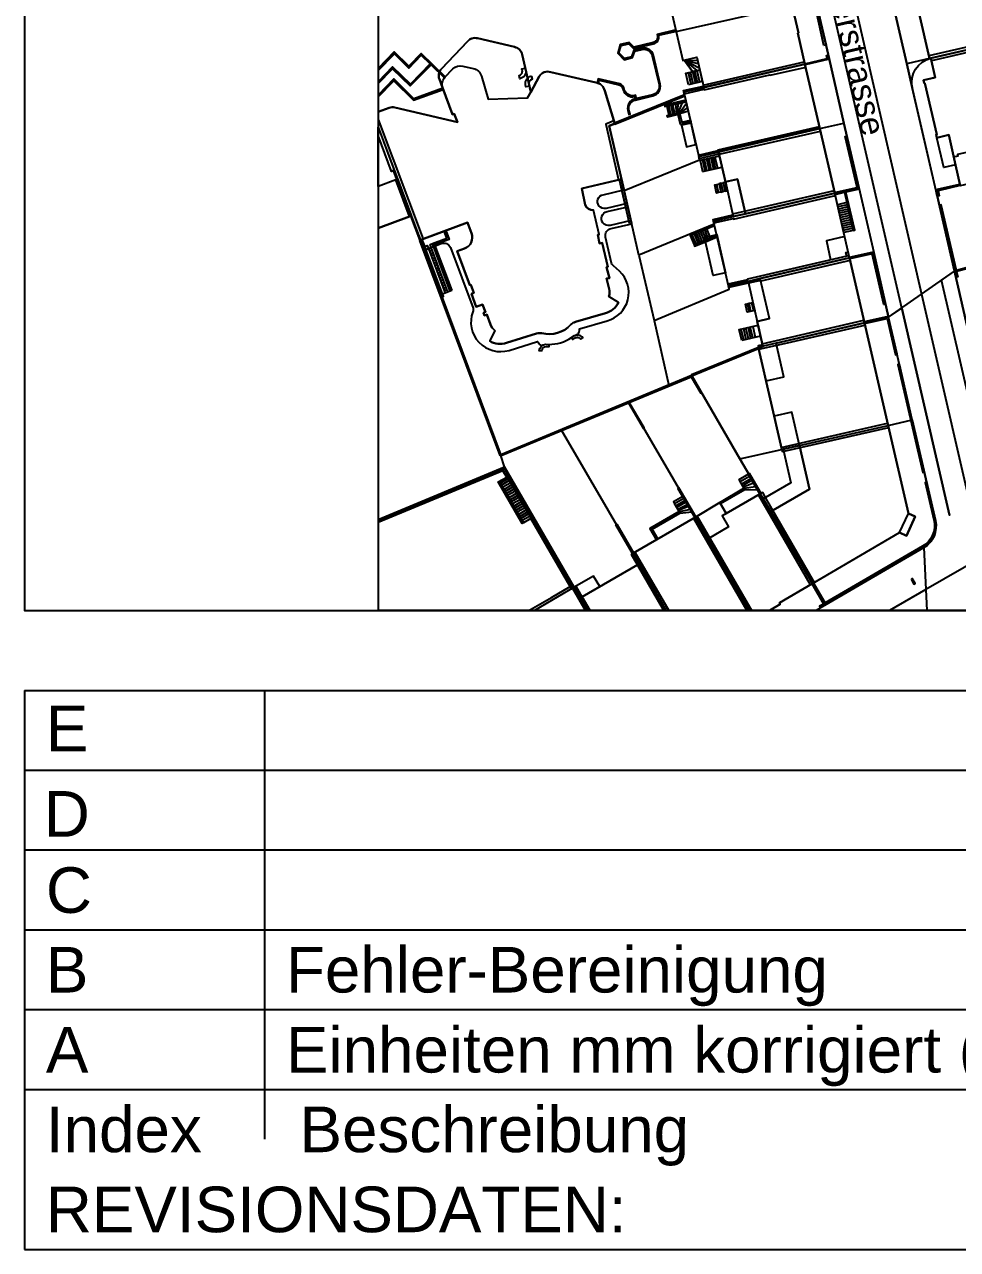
# Model space of a CAD drawing. Header units: millimetres. Extents: x -15114 to 47886, y -45189 to 14211.
# Drawn here: x 28186 to 34016, y -31141 to -23487 of the extents above; entities that cross this region are included whole.
import ezdxf
from ezdxf.enums import TextEntityAlignment as Align

# ---------------------------------------------------------------- set-up
doc = ezdxf.new("R2010")
doc.units = ezdxf.units.MM
doc.header["$LTSCALE"] = 1000
doc.layers.add('V_PLANLAYOUT', color=252, linetype='Continuous')
doc.styles.add('ARIAL', font='arial.ttf')

msp = doc.modelspace()

# ---------------------------------------------------------------- linework, layer by layer
at = {"layer": 'V_PLANLAYOUT'}
for p, q in [((28186.028, -27648.237), (28186.028, -31140.737)), ((28186.028, -27648.237), (46586.028, -27648.237)), ((29686.028, -27648.237), (29686.028, -30450.737)), ((28186.028, -28145.737), (46586.028, -28145.737)), ((28186.028, -28643.237), (46586.028, -28643.237)), ((28186.028, -29143.237), (46586.028, -29143.237)), ((28186.028, -29640.737), (46586.028, -29640.737)), ((28186.028, -30140.737), (46586.028, -30140.737))]:
    msp.add_line(p, q, dxfattribs=at)
for points in [[(46586.028, -27148.237), (46586.028, -19148.237), (28186.028, -19148.237), (28186.028, -27148.237)], [(33181.317, -23618.955), (33127.772, -23380.147), (32986.484, -23383.717), (32983.949, -23372.697), (33137.187, -23367.679), (33194.354, -23616.057)], [(33062.948, -23738.772), (33061.292, -23732.098), (33201.338, -23699.506), (33196.527, -23680.571), (33208.529, -23677.777), (33214.479, -23703.696)], [(32335.299, -23862.987), (32318.796, -23790.403), (32404.934, -23771.21), (32421.283, -23842.966)], [(33811.394, -23852.744), (33807.565, -23853.623), (33803.116, -23834.481), (33876.735, -23817.409), (33803.116, -23834.481), (33807.565, -23853.623), (33811.394, -23852.744), (33885.892, -24174.223)], [(32185.683, -23990.203), (32187.959, -24000.136), (32320.141, -23969.457), (32198.668, -23997.756), (32211.291, -24053.836), (32279.271, -24037.799), (32292.774, -24097.604), (32346.785, -24085.395), (32320.141, -23969.457), (32317.865, -23959.679)], [(32349.164, -24095.742), (32284.703, -24110.848), (32270.993, -24050.008), (32203.376, -24065.942), (32201.462, -24056.165), (32279.271, -24037.799), (32292.774, -24097.604), (32346.785, -24085.395)], [(32350.975, -24103.605), (32290.652, -24116.798), (32321.435, -24251.411), (32381.705, -24237.132)], [(34003.174, -24363.106), (33930.539, -24379.972), (33887.444, -24193.986), (33962.356, -24176.655)], [(32423.042, -24405.167), (32544.463, -24378.523), (32528.684, -24308.526), (32408.401, -24336.049)], [(32511.767, -24485.511), (32526.459, -24482.045), (32537.582, -24534.038), (32523.252, -24537.297), (32510.421, -24540.194), (32498.471, -24488.667)], [(32491.693, -24715.006), (32496.246, -24734.872)], [(30855.635, -25149.577), (30846.271, -25153.095), (30734.731, -24855.414), (30846.271, -25153.095), (30797.589, -25171.513), (30686.049, -24873.055), (30702.035, -24867.365), (30709.537, -24887.282), (30727.385, -24880.246), (30720.194, -24861.001), (30734.731, -24855.414), (30825.785, -24821.89), (30808.505, -24778.433), (30817.921, -24774.915), (30838.822, -24829.495), (30747.872, -24863.226)], [(32345.646, -24805.386), (32498.315, -24743.046)], [(31767.408, -24801.817), (31776.254, -24799.747)], [(32369.548, -24863.95), (32372.704, -24871.659), (32440.838, -24843.877), (32514.457, -24813.871), (32512.543, -24805.645), (32438.924, -24835.651)], [(32565.933, -25037.934), (32490.038, -25055.42), (32434.63, -24817.234), (32511.042, -24799.126)], [(33482.982, -24920.341), (33342.884, -24951.02), (33340.556, -24940.931), (33491.673, -24907.821), (33566.637, -25233.646), (33556.342, -25236.233)], [(33432.903, -25345.445), (33435.334, -25355.844), (33576.518, -25323.768), (33628.874, -25549.745), (33638.91, -25547.469), (33585.572, -25315.853), (33584.485, -25311.093), (33573.88, -25313.525)], [(32667.281, -25461.02), (32650.985, -25392.679), (32769.509, -25365.621), (32785.133, -25433.549)], [(32739.71, -26343.097), (32783.477, -26418.836)], [(33725.152, -26951.755), (33743.725, -26983.158), (33750.399, -26979.227), (33731.826, -26947.772)], [(32908.158, -27108.925), (32840.869, -27148.237)]]:
    msp.add_lwpolyline(points, close=True, dxfattribs=at)
for points in [[(30395.921, -19148.237), (30395.921, -27148.237)], [(33319.123, -19148.237), (33157.829, -19418.77), (32863.925, -19911.543), (32590.817, -19956.19), (32932.37, -21440.148), (33791.372, -25172.289), (34169.346, -26813.986), (33818.223, -27016.631), (33591.696, -27148.237)], [(33061.81, -23734.478), (33017.266, -23540.111), (33022.129, -23539.18), (32981.259, -23360.85), (32976.448, -23362.04), (32932.111, -23168.604), (32819.484, -22679.763), (32970.757, -22644.946), (32874.013, -22224.549)], [(30395.921, -22509.452), (30395.921, -24127.662), (30517.342, -24453.021), (30602.549, -24681.43), (30591.323, -24685.621), (30505.754, -24457.419), (30517.342, -24453.021), (30505.754, -24457.419), (30395.921, -24499.117), (30395.921, -27148.237)], [(33431.247, -22570.189), (33698.612, -23731.84)], [(32981.259, -23360.85), (33022.129, -23539.18), (33017.266, -23540.111), (33061.81, -23734.478), (33155.605, -24137.44), (33306.36, -24102.726), (33399.172, -24506.101), (33492.398, -24910.977), (33585.572, -25315.853), (33667.83, -25258.479), (33965.201, -26552.26), (33667.83, -25258.479), (33068.742, -22657.155)], [(32211.498, -23334.517), (32299.292, -23711.353), (32386.672, -23691.176), (32429.767, -23880.008), (33061.81, -23734.478), (33213.548, -23699.557), (33076.347, -23103.574)], [(32819.381, -25712.709), (32929.99, -25687.722), (32882.963, -25477.627), (33434.093, -25350.722), (33341.643, -24945.691), (33248.934, -24540.66), (33399.172, -24506.101), (33306.36, -24102.726), (33213.548, -23699.557), (33076.347, -23103.574)], [(32211.498, -23334.517), (32299.292, -23711.353), (32386.672, -23691.176), (32404.934, -23771.21), (32360.391, -23781.143), (32377.929, -23853.106)], [(32257.335, -23531.264), (32983.121, -23369.024)], [(34609.971, -23505.19), (33836.382, -23683.571)], [(34384.356, -23589.931), (33852.73, -23713.112)], [(30395.921, -23855.227), (30484.698, -23762.829), (30596.341, -23870.696), (30726.144, -23738.048), (30810.057, -23819.53), (30815.438, -23813.684), (30664.372, -23667.43), (30587.184, -23747.774), (30496.648, -23656.773), (30395.921, -23762.053)], [(30395.921, -23773.9), (30497.011, -23669.396), (30587.339, -23758.742), (30664.631, -23678.036), (30720.453, -23732.564), (30597.117, -23859.935), (30484.646, -23751.551), (30395.921, -23844.104)], [(32306.949, -23709.594), (32386.672, -23691.176), (32429.767, -23880.008)], [(32360.391, -23781.143), (32306.949, -23709.594), (32308.915, -23712.181), (32387.81, -23775.038)], [(32396.191, -23732.926), (32308.915, -23712.181), (32390.811, -23709.335)], [(32402.451, -23760.346), (32308.915, -23712.181), (32360.339, -23781.091)], [(32426.559, -23866.091), (33058.447, -23719.837)], [(33306.36, -24102.726), (33213.548, -23699.557)], [(32308.604, -23919.637), (32433.026, -23891.286), (32433.595, -23895.063), (32844.11, -23800.854), (32844.576, -23804.424), (33059.999, -23754.758), (33060.154, -23756.414), (33066.725, -23754.965)], [(32331.988, -23787.506), (32349.682, -23859.624)], [(32364.892, -23856.106), (32347.405, -23784.04)], [(32390.293, -23850.209), (32373.687, -23778.194)], [(32387.862, -23774.986), (32404.365, -23846.949)], [(34033.336, -24493.219), (34003.174, -24363.106), (33962.356, -24176.655), (33886.409, -24194.244), (33882.063, -24175.103), (33885.892, -24174.223), (33882.063, -24175.103), (33886.409, -24194.244), (33962.356, -24176.655), (34003.174, -24363.106), (34033.336, -24493.219), (34033.853, -24493.116), (34731.857, -24332.428), (34837.241, -24287.212), (34716.854, -23767.951), (34514.261, -23814.926), (34716.854, -23767.951), (34837.241, -24287.212)], [(30395.921, -23938.261), (30493.027, -23837.948), (30615.69, -23959.524), (30802.866, -23891.959), (30800.228, -23884.819), (30617.811, -23950.471), (30493.027, -23826.669), (30395.921, -23927.5)], [(32306.069, -23908.462), (32310.674, -23928.432), (32398.881, -24311.63)], [(32224.691, -24050.681), (32212.119, -23994.6)], [(32224.07, -23991.858), (32236.383, -24047.939)], [(32249.73, -24044.835), (32237.159, -23988.806)], [(32253.766, -23984.926), (32259.146, -24042.61)], [(32263.647, -24041.524), (32272.08, -23980.684)], [(32295.722, -23975.148), (32269.131, -24040.23)], [(32279.271, -24037.799), (32322.159, -23978.304)], [(32328.574, -24006.292), (32279.943, -24040.748)], [(32333.903, -24029.366), (32280.771, -24044.317)], [(30395.921, -24081.101), (30676.478, -24827.788)], [(31868.549, -24089.43), (31818.677, -24109.658), (31897.003, -24458.247)], [(30395.921, -24127.61), (31161.336, -26179.046), (31541.379, -26020.945), (31960.533, -25846.651), (32212.688, -25741.733), (32355.631, -25682.289), (32656.572, -26200.309), (32739.71, -26343.097), (32656.572, -26200.309), (32783.477, -26418.836), (32570.123, -26543), (32544.773, -26556.864), (32584.764, -26626.448), (32456.773, -26700.842)], [(30505.754, -24457.419), (30395.921, -24499.117), (30395.921, -24127.662), (30517.342, -24453.021)], [(30512.893, -24454.729), (30492.354, -24399.735), (30478.179, -24404.856), (30395.921, -24180.069)], [(32396.76, -24302.525), (32521.234, -24273.916), (32520.096, -24268.898), (33152.449, -24123.834)], [(33341.643, -24945.691), (33248.934, -24540.66), (33155.605, -24137.44), (32522.941, -24283.073)], [(32526.252, -24297.507), (33159.433, -24154.15)], [(33155.605, -24137.44), (33248.934, -24540.66)], [(33310.395, -24535.331), (33364.82, -24773.311), (33305.325, -24786.917), (33250.693, -24548.42), (33310.395, -24535.331), (33364.82, -24773.311), (33373.408, -24771.345), (33318.931, -24533.417), (33310.395, -24535.331), (33250.693, -24548.42), (33247.848, -24536.056), (33387.945, -24505.998), (33313.551, -24185.863), (33324.881, -24183.691), (33401.293, -24515.362), (33318.931, -24533.417)], [(32690.51, -24669.221), (32613.891, -24686.862), (32491.693, -24715.006), (32613.891, -24686.862), (32690.51, -24669.221), (32641.776, -24453.59), (32565.157, -24470.663), (32641.776, -24453.59), (32690.51, -24669.221), (32641.776, -24453.59), (32565.157, -24470.663), (32522.941, -24283.073), (32398.881, -24311.63), (32401.572, -24323.478), (32525.631, -24294.972)], [(32422.99, -24332.738), (32437.631, -24401.856)], [(32450.409, -24399.114), (32435.251, -24329.945)], [(32447.615, -24327.099), (32463.136, -24396.32)], [(32476.794, -24393.32), (32461.48, -24323.943)], [(32475.138, -24320.839), (32490.607, -24390.267)], [(32503.334, -24387.525), (32488.072, -24317.89)], [(32499.298, -24315.304), (32515.078, -24384.939)], [(34172.243, -24438.691), (34134.063, -24272.674), (34016.211, -24299.783), (34018.54, -24310.027), (33991.017, -24315.821)], [(32523.252, -24537.297), (32511.767, -24485.511)], [(32539.238, -24479.044), (32526.459, -24482.045)], [(32564.07, -24528.037), (32550.723, -24531.037), (32539.238, -24479.044), (32552.378, -24475.94), (32564.07, -24528.037), (32577.418, -24524.984), (32565.622, -24472.784), (32552.378, -24475.94)], [(34147.618, -24994.063), (34009.9, -25031.001), (34018.281, -25063.853), (34005.761, -25066.233), (33997.121, -25028.725), (33881.856, -24528.088), (33879.58, -24518.155), (34031.111, -24483.545)], [(32025.46, -24927.17), (32119.359, -25335.719), (32589.627, -25140.369), (32584.919, -25119.83), (32565.933, -25037.934), (32496.246, -24734.872), (32342.491, -24797.678), (32345.646, -24805.386), (32369.548, -24863.95), (32512.543, -24805.645), (32498.315, -24743.046), (32496.246, -24734.872), (32025.46, -24927.17), (31932.752, -24523.691)], [(32494.177, -24725.922), (32616.012, -24698.658), (32616.891, -24702.59), (33252.4, -24555.818)], [(32537.582, -24534.038), (32550.723, -24531.037)], [(33245.623, -24526.278), (32610.632, -24672.532)], [(33399.172, -24506.101), (33492.398, -24910.977), (33341.643, -24945.691), (33434.093, -25350.722)], [(34033.336, -24493.219), (33894.324, -24525.191), (33901.153, -24557.163), (33889.048, -24559.44), (33881.856, -24528.088), (33997.121, -25028.725), (34147.618, -24994.063), (33997.121, -25028.725)], [(33325.036, -24599.534), (33265.541, -24613.192)], [(33328.192, -24612.882), (33268.593, -24626.54)], [(33331.244, -24626.281), (33271.646, -24639.887)], [(33334.296, -24639.628), (33274.698, -24653.286)], [(34145.703, -24985.734), (34008.606, -25022.931), (33912.846, -24613.865), (33902.033, -24615.779), (33997.121, -25028.725), (34147.618, -24994.063)], [(30591.323, -24685.621), (30395.921, -24758.929), (30591.323, -24685.621), (30602.549, -24681.43), (30659.509, -24834.151), (30602.549, -24681.43)], [(32584.919, -25119.83), (32706.341, -25091.893), (32584.919, -25119.83), (32565.933, -25037.934), (32496.246, -24734.872), (32491.693, -24715.006)], [(33337.349, -24653.028), (33277.75, -24666.634)], [(33340.401, -24666.375), (33280.803, -24679.981)], [(33343.453, -24679.723), (33283.855, -24693.381)], [(33346.506, -24693.122), (33286.959, -24706.728)], [(33349.558, -24706.47), (33290.012, -24720.076)], [(33352.611, -24719.817), (33293.064, -24733.475)], [(32395.415, -24853.396), (32371.462, -24794.833)], [(32408.349, -24848.119), (32384.396, -24789.556)], [(32421.283, -24842.842), (32397.329, -24784.279)], [(32434.216, -24837.565), (32410.263, -24779.002)], [(32447.202, -24832.392), (32440.424, -24815.837), (32423.197, -24773.725)], [(32460.135, -24827.115), (32454.186, -24812.578), (32436.13, -24768.448)], [(32473.069, -24821.786), (32467.947, -24809.318), (32449.064, -24763.171)], [(33355.663, -24733.216), (33296.116, -24746.823)], [(33358.715, -24746.564), (33299.169, -24760.17)], [(33361.768, -24759.912), (33302.221, -24773.57)], [(31161.336, -26179.046), (31157.404, -26180.495), (30655.164, -24835.806)], [(32382.482, -24858.673), (32358.58, -24800.109)], [(33310.861, -24811.284), (33197.665, -24837.979), (33222.498, -24957.279)], [(30709.537, -24887.282), (30813.989, -25165.408)], [(30733.542, -24896.543), (30715.59, -24903.372)], [(30721.074, -24917.909), (30738.819, -24910.666)], [(30744.613, -24926.187), (30726.557, -24932.499)], [(30831.734, -25158.683), (30727.385, -24880.246)], [(30732.455, -24948.278), (30750.459, -24941.759)], [(33323.846, -24933.844), (32703.237, -25077.356), (32704.478, -25082.581), (32582.643, -25110)], [(32708.72, -25102.24), (32587.247, -25130.022), (32584.919, -25119.83), (33341.643, -24945.691), (32783.632, -25074.096), (32706.962, -25091.738), (32764.128, -25342.289), (32841.627, -25324.596), (32783.632, -25074.096), (32706.962, -25091.738), (32706.341, -25091.893), (32706.962, -25091.738), (32783.632, -25074.096)], [(33338.177, -24930.533), (33323.846, -24933.844), (33318.879, -24911.96), (33333.158, -24908.701)], [(30756.305, -24957.279), (30738.198, -24963.591)], [(30744.044, -24979.111), (30762.099, -24972.8)], [(30767.997, -24988.579), (30749.993, -24994.891)], [(30755.891, -25010.67), (30773.843, -25004.151)], [(30779.482, -25019.206), (30761.53, -25025.724)], [(33345.316, -24961.78), (32787.616, -25089.927)], [(30767.48, -25041.504), (30785.225, -25034.519)], [(30791.071, -25050.091), (30773.326, -25057.076)], [(30779.172, -25072.648), (30796.968, -25065.871)], [(30802.711, -25081.184), (30784.811, -25087.703)], [(30790.76, -25103.43), (30808.609, -25096.911)], [(32786.736, -25086.254), (32709.238, -25103.792)], [(34219.322, -26398.091), (33916.26, -25085.116), (33997.121, -25028.725), (34093.193, -25446.224)], [(34093.193, -25446.224), (33997.121, -25028.725), (34093.193, -25446.224)], [(30814.403, -25112.432), (30796.503, -25118.743)], [(30802.607, -25135.04), (30820.352, -25128.263)], [(30826.095, -25143.576), (30808.402, -25150.56)], [(32729.414, -25225.679), (32736.916, -25224.024), (32748.504, -25273.741), (32702.357, -25284.088), (32690.406, -25233.905), (32700.909, -25231.68), (32713.635, -25228.99)], [(32700.909, -25231.68), (32712.963, -25281.708)], [(32725.224, -25279.018), (32713.635, -25228.99), (32729.414, -25225.679), (32740.693, -25275.5)], [(32917.315, -26141.59), (32772.82, -25508.823), (32355.631, -25682.289), (32772.82, -25508.823), (32781.097, -25505.357), (32799.877, -25497.545), (32764.128, -25342.289), (32841.627, -25324.596), (32764.128, -25342.289), (32799.877, -25497.545)], [(33733.326, -25957.725), (33585.572, -25315.853)], [(32119.359, -25335.719), (32212.688, -25741.733)], [(32680.577, -25457.916), (32664.849, -25389.523)], [(32678.404, -25386.419), (32693.666, -25454.864)], [(32708.772, -25451.346), (32693.769, -25382.901)], [(32707.841, -25379.693), (32722.637, -25448.086)], [(32736.088, -25444.931), (32720.878, -25376.693)], [(32736.295, -25373.175), (32752.333, -25441.154)], [(32774.424, -25515.911), (32935.112, -25479.645), (33437.714, -25366.087)], [(32796.152, -25481.3), (33430.368, -25334.477)], [(33128.439, -27148.237), (33187.318, -27114.047), (33111.165, -26982.951), (33109.509, -26980.106), (33652.517, -26661.472), (33708.649, -26542.637), (33581.433, -25991.973), (33434.093, -25350.722), (33581.433, -25991.973), (33708.649, -26542.637), (33750.709, -26560.589), (33696.181, -26682.062), (33750.709, -26560.589), (33708.649, -26542.637)], [(32882.963, -25477.627), (32804.068, -25495.786), (32799.877, -25497.545), (32781.097, -25505.357), (32772.82, -25508.823), (32917.315, -26141.59), (32920.264, -26154.575), (32929.99, -26152.403)], [(32797.704, -25488.077), (32778.304, -25492.423), (32769.509, -25494.389), (32772.095, -25505.719), (32352.941, -25676.288), (32354.286, -25680.375), (32354.183, -25680.427), (31162.681, -26175.114), (31164.492, -26179.977), (31959.085, -25850.065), (32053.035, -26010.287), (32057.484, -26007.649), (31963.896, -25848.099), (32351.337, -25687.204), (32411.453, -25789.639), (32415.954, -25787), (32356.2, -25685.187), (32360.649, -25683.376), (32359.356, -25679.289), (32773.285, -25510.841), (32772.095, -25505.719)], [(32656.572, -26200.309), (32355.631, -25682.289)], [(31960.533, -25846.651), (32377.877, -26565.09), (32716.647, -27148.237)], [(33584.848, -26006.511), (32930.507, -26154.679), (32927.093, -26139.365), (32974.171, -26350.184), (32802.05, -26450.757), (32848.404, -26530.635), (33090.419, -26389.348), (33027.82, -26116.654), (32917.315, -26141.59), (33027.82, -26116.654), (32980.121, -25908.525), (32869.874, -25933.824)], [(32196.246, -27148.237), (31988.367, -26790.395), (31541.379, -26020.945)], [(32914.418, -26128.967), (33067.811, -26094.253), (33578.381, -25978.729)], [(32927.093, -26139.365), (33027.82, -26116.654), (33090.419, -26389.348), (33027.82, -26116.654), (33581.433, -25991.973)], [(30395.921, -26578.852), (31184.565, -26251.371)], [(30395.921, -26578.8), (31177.943, -26254.113), (31209.553, -26308.59), (31198.947, -26314.746), (31202.775, -26312.522), (31352.806, -26570.936), (31206.707, -26319.195), (31157.042, -26348.012), (31303.141, -26599.753), (31296.415, -26603.633), (31146.436, -26345.218), (31198.947, -26314.746), (31197.136, -26311.59), (31172.2, -26268.857), (30395.921, -26590.699)], [(31198.947, -26314.746), (31175.563, -26274.652), (30395.921, -26597.838)], [(31337.406, -27148.237), (31478.625, -27066.244), (31595.752, -26997.592), (31349.65, -26572.747), (31303.141, -26599.753), (31157.042, -26348.012), (31206.707, -26319.195), (31352.806, -26570.936), (31349.65, -26572.747), (31352.806, -26570.936)], [(31209.242, -26323.541), (31159.577, -26352.357)], [(31209.553, -26308.59), (31359.531, -26567.056), (31352.806, -26570.936), (31349.65, -26572.747), (31604.702, -27013.113), (31614.946, -27007.163), (31359.531, -26567.056)], [(33122.805, -26972.346), (32816.38, -26442.479), (32798.377, -26411.49), (32783.477, -26418.836), (32801.739, -26450.291), (32848.404, -26530.635), (33090.419, -26389.348), (32848.404, -26530.635), (33109.509, -26980.106), (32902.777, -27100.182), (32908.158, -27108.925), (32902.777, -27100.182), (33109.509, -26980.106), (33111.165, -26982.951), (32783.477, -26418.836), (32788.702, -26416.25), (32716.998, -26291.983), (32708.255, -26297.053), (32765.267, -26395.4), (32687.406, -26394.211), (32650.622, -26330.37), (32708.255, -26297.053), (32765.267, -26395.4), (32780.011, -26420.854), (32783.477, -26418.836), (32801.739, -26450.291), (32848.404, -26530.635)], [(32716.739, -26311.642), (32658.745, -26344.494)], [(32665.315, -26355.875), (32723.361, -26323.024)], [(31216.795, -26336.578), (31167.13, -26365.394)], [(31224.349, -26349.615), (31174.683, -26378.38)], [(31231.902, -26362.601), (31182.237, -26391.417)], [(31239.455, -26375.638), (31189.79, -26404.454)], [(31247.008, -26388.675), (31197.343, -26417.439)], [(31254.562, -26401.66), (31204.948, -26430.477)], [(32716.641, -27148.237), (32377.877, -26565.09), (32379.998, -26563.797), (32274.408, -26382.57), (32269.131, -26384.898), (32375.032, -26566.746), (32377.877, -26565.09), (32529.925, -26474.141), (32681.249, -26383.553), (32687.406, -26394.211), (32534.944, -26482.78), (32529.925, -26474.141), (32570.123, -26543), (32529.925, -26474.141), (32377.877, -26565.09), (31988.367, -26790.395), (32377.877, -26565.09)], [(32730.501, -26335.337), (32672.403, -26368.24)], [(32740.537, -26352.564), (32678.197, -26378.225)], [(32753.316, -26374.603), (32682.388, -26385.571)], [(31262.115, -26414.698), (31212.501, -26443.514)], [(31269.668, -26427.735), (31220.055, -26456.551)], [(31277.221, -26440.72), (31227.608, -26469.536)], [(31284.775, -26453.757), (31235.161, -26482.573)], [(31292.38, -26466.794), (31242.714, -26495.611)], [(31299.933, -26479.78), (31250.268, -26508.596)], [(32345.543, -26516.149), (32277.719, -26532.497), (32276.529, -26530.376), (32093.181, -26636.225), (32133.948, -26706.171), (32142.898, -26701.049), (32107.356, -26640.002), (32281.702, -26539.326), (32277.719, -26532.497), (32281.702, -26539.326), (32354.7, -26531.825), (32299.344, -26436.84), (32241.453, -26469.898), (32248.075, -26481.28), (32255.059, -26493.386), (32312.847, -26460.017)], [(32305.966, -26448.17), (32248.075, -26481.28)], [(32319.624, -26471.606), (32261.784, -26504.975), (32255.059, -26493.386)], [(32570.123, -26543), (32783.477, -26418.836)], [(33096.679, -26987.504), (32773.234, -26424.786)], [(31307.486, -26492.817), (31257.821, -26521.633)], [(31315.04, -26505.854), (31265.374, -26534.67)], [(31322.593, -26518.839), (31272.928, -26547.656)], [(31330.146, -26531.877), (31280.481, -26560.693)], [(31337.699, -26544.914), (31288.034, -26573.73)], [(31345.253, -26557.899), (31295.587, -26586.715)], [(32268.096, -26515.891), (32261.784, -26504.975)], [(32335.093, -26498.197), (32272.597, -26523.651), (32268.096, -26515.891), (32327.539, -26485.212)], [(32277.719, -26532.497), (32272.597, -26523.651)], [(32730.935, -27148.237), (32719.119, -27128.274), (32388.483, -26558.83)], [(32181.491, -27148.237), (32015.527, -26862.823), (31670.871, -27062.675), (31660.265, -27070.073), (31670.871, -27062.675), (32015.527, -26862.823), (31978.175, -26797.793), (31988.367, -26790.395), (31985.676, -26792.361), (31880.862, -26613.204), (31884.276, -26611.238), (31887.277, -26609.53), (31991.471, -26788.636), (31988.367, -26790.395), (32026.65, -26856.253), (32026.754, -26856.46), (32196.252, -27148.237)], [(32365.926, -26572.023), (32700.024, -27148.237)], [(33109.509, -26980.106), (33652.517, -26661.472), (33696.181, -26682.062), (33652.517, -26661.472)], [(32000.11, -26783.618), (32211.878, -27148.237)], [(33128.439, -27148.237), (33187.318, -27114.047), (33111.165, -26982.951), (33187.318, -27114.047), (33804.772, -26755.422), (33825.002, -27148.237)], [(33187.318, -27114.047), (33804.772, -26755.422)], [(31988.367, -26790.395), (32026.65, -26856.253), (32026.754, -26856.46), (32015.527, -26862.823), (32026.754, -26856.46)], [(31660.265, -27070.073), (31670.871, -27062.675), (31780.548, -26999.093), (31742.265, -26933.234), (31621.464, -27003.335), (31660.265, -27070.073), (31638.588, -27032.772), (31621.464, -27003.335), (31638.588, -27032.772), (31660.265, -27070.073), (31705.673, -27148.237)], [(31720.52, -27148.237), (31670.871, -27062.675), (31633.777, -26996.196), (31621.464, -27003.335), (31373.312, -27148.237)], [(31621.464, -27003.335), (31373.312, -27148.237)], [(31609.255, -27010.474), (31689.269, -27148.237)], [(44376.136, -27148.237), (30395.921, -27148.237)], [(28186.028, -31140.737), (46586.028, -31140.737)]]:
    msp.add_lwpolyline(points, dxfattribs=at)
for points in [[(34404.48, -23569.341), (33849.108, -23697.177), (33840.003, -23699.299), (33706.631, -23119.042), (33840.003, -23699.299), (33849.108, -23697.177), (33698.612, -23731.84), (33431.247, -22570.189), (33302.997, -22013.161), (33237.915, -21730.38), (33063.207, -20970.5, 0.442282), (33263.575, -21082.92), (34023.61, -20826.73)], [(33076.347, -23103.574), (33213.548, -23699.557), (33306.36, -24102.726), (33399.172, -24506.101), (33492.398, -24910.977), (33585.572, -25315.853), (33434.093, -25350.722), (32804.068, -25495.786), (32771.63, -25509.289), (32355.631, -25682.289), (32656.572, -26200.309), (32915.814, -26141.9), (33581.433, -25991.973), (33733.326, -25957.725), (33653.241, -25609.913), (33643.256, -25611.93), (33798.512, -26286.033), (33808.29, -26283.395), (33733.326, -25957.725), (33878.08, -26586.457, -0.328588), (33804.772, -26755.422, 0.328588), (33878.08, -26586.457), (33822.672, -26345.942), (33813.101, -26348.115), (33867.112, -26581.438, -0.341762), (33796.442, -26746.989), (33189.439, -27099.975), (33116.442, -26976.071), (33105.733, -26982.227), (33177.902, -27107.684), (33153.225, -27121.807), (33158.398, -27130.861), (33187.318, -27114.047), (33804.772, -26755.422, 0.267101), (33882.012, -26621.171, 0.056748), (33878.08, -26586.457), (33733.326, -25957.725), (33585.572, -25315.853), (33997.121, -25028.725), (33881.856, -24528.088), (33698.612, -23731.84), (33431.247, -22570.189)], [(30798.779, -23880.836), (30778.809, -23828.997, -0.305201), (30790.864, -23763.708), (30953.673, -23592.466, -0.288185), (31016.116, -23572.807), (31247.164, -23627.129, -0.295479), (31295.173, -23673.845, 0.295479), (31247.164, -23627.129), (31016.116, -23572.807, 0.288185), (30953.673, -23592.466), (30790.864, -23763.708, 0.305201), (30778.809, -23828.997), (30798.779, -23880.836), (30860.757, -24048.508), (30870.639, -24044.783), (30890.66, -24097.501), (30500.735, -24004.689), (30890.66, -24097.501), (30870.639, -24044.783), (30860.757, -24048.508), (30798.779, -23880.836, -0.267735), (30813.265, -23815.909), (30863.085, -23763.294, -0.248642), (30925.891, -23746.946), (30989.835, -23762.518, -0.30303), (31041.001, -23809.183), (31083.734, -23953.368), (31329.008, -23945.194), (31348.874, -23908.721), (31295.173, -23673.845), (31348.874, -23908.721), (31401.799, -23811.563), (31348.874, -23908.721)], [(32157.953, -23859.831), (32115.789, -23680.053, 0.411204), (32043.981, -23635.717), (31992.712, -23647.564), (31978.951, -23687.865), (31934.252, -23699.557), (31900.625, -23664.481), (31914.489, -23617.506), (31961.465, -23607.004), (31990.333, -23637.372), (32115.272, -23607.625, 0.436254), (32148.589, -23554.493), (32251.489, -23530.902), (32249.265, -23522.366), (32139.122, -23548.492), (32140.674, -23556.149, -0.420874), (32113.151, -23599.916), (31992.712, -23628.784), (31964.517, -23599.244), (31908.178, -23612.022), (31892.45, -23666.809), (31932.131, -23707.524), (31985.366, -23693.556), (31998.869, -23653.979), (32045.43, -23643.166, -0.421967), (32108.443, -23682.899), (32150.969, -23861.59, -0.426122), (32109.736, -23925.845), (32009.423, -23950.005), (32004.404, -23929.156, -0.409355), (31933.166, -23893.562, 0.262714), (31905.436, -23857.452), (31770.926, -23825.893), (31764.924, -23851.45, -0.034238), (31772.219, -23853.778), (31776.772, -23834.792), (31899.642, -23863.608, -0.274886), (31926.647, -23895.684, 0.391633), (31998.093, -23937.33), (32001.3, -23951.195, 0.406284), (31955.877, -24023.21), (31962.758, -24048.715), (31970.208, -24046.697), (31963.017, -24019.899, -0.412306), (32002.956, -23959.11), (32111.081, -23932.467, 0.423302), (32157.953, -23859.831)], [(34033.336, -24493.219), (33881.856, -24528.088), (33732.757, -23880.267), (33698.612, -23731.84), (33732.757, -23880.267, -0.405363), (33849.108, -23697.177), (33876.735, -23817.409), (33849.108, -23697.177), (34613.695, -23521.228)], [(33881.856, -24528.088), (33732.757, -23880.267, -0.405363), (33849.108, -23697.177)], [(30598.152, -24683.034), (30655.164, -24835.806), (30669.494, -24830.426), (30693.292, -24891.68), (30789.467, -24855.517, -0.416737), (30847.306, -24880.867), (30989.214, -25259.72, -0.202723), (30986.783, -25281.397, 0.616259), (31213.433, -25523.102), (31392.073, -25467.901, 0.146884), (31417.06, -25495.424, -0.157868), (31441.893, -25484.766), (31461.707, -25485.387, 0.150914), (31603.616, -25443.172), (31611.376, -25455.485), (31626.948, -25445.396, -0.415151), (31662.231, -25452.794), (31675.217, -25444.465, 0.418627), (31619.343, -25432.67), (31614.325, -25436.032), (31603.616, -25443.172), (31619.343, -25432.67, -0.166342), (31644.227, -25426.151, 0.146161), (31653.126, -25388.643), (31826.282, -25338.564, 0.585436), (31904.298, -25028.053), (31865.445, -24994.787, -0.102406), (31854.425, -24979.06), (31817.28, -24815.837, -0.431206), (31852.201, -24760.532), (31980.503, -24731.975), (31975.95, -24712.109), (31844.906, -24742.218, -0.295821), (31799.742, -24726.077, -0.552334), (31825.816, -24656.028), (31956.136, -24625.97), (31951.48, -24605.846), (31820.436, -24635.645, -0.296883), (31775.323, -24619.555, -0.55162), (31801.346, -24550.076), (31931.769, -24519.5), (31916.662, -24453.746), (31667.767, -24511.533), (31690.064, -24612.933), (31667.767, -24511.533), (31916.662, -24453.746), (31979.468, -24727.319), (31966.69, -24730.112), (31903.573, -24456.695), (31916.662, -24453.746), (31840.043, -24120.212), (31873.723, -24106.502), (31811.227, -23901.995, 0.347332), (31754.94, -23849.847), (31475.055, -23783.988, 0.338207), (31401.799, -23811.563, -0.338207), (31475.055, -23783.988), (31754.94, -23849.847, -0.347332), (31811.227, -23901.995), (31873.723, -24106.502), (31875.533, -24110.331), (32311.812, -23933.295), (32310.053, -23925.845), (31872.74, -24103.347), (31873.723, -24106.502), (32310.674, -23928.432), (31840.043, -24120.212), (31932.752, -24523.691), (32403.486, -24331.704), (32398.881, -24311.63), (33155.605, -24137.44), (33061.81, -23734.478), (32306.069, -23908.462), (32429.767, -23880.008), (32306.069, -23908.462), (32310.674, -23928.432), (32398.881, -24311.63), (32522.941, -24283.073), (32565.157, -24470.663), (32613.891, -24686.862), (32690.51, -24669.221), (32907.278, -24619.297), (33248.934, -24540.66), (32491.693, -24715.006), (32489.314, -24704.659), (32611.511, -24676.515)], [(30663.182, -24832.754), (30954.242, -24723.956), (30979.54, -24791.056, -0.41639), (30935.203, -24886.61), (30890.039, -24902.906), (30969.141, -25115.691), (30975.091, -25113.518), (30993.922, -25163.597), (30977.988, -25169.185), (31008.511, -25250.098), (31047.261, -25235.612), (31065.885, -25284.605), (31053.883, -25289.313), (31059.677, -25304.264), (31075.611, -25298.056), (31098.064, -25360.344, 0.150628), (31124.552, -25398.783, -0.150628), (31098.064, -25360.344), (31075.611, -25298.056), (31059.677, -25304.264), (31053.883, -25289.313), (31059.677, -25304.264), (31075.611, -25298.056), (31098.064, -25360.344, 0.150628), (31124.552, -25398.783), (31092.632, -25464.228, 0.222222), (31197.86, -25476.334, -0.222222), (31092.632, -25464.228, 0.222222), (31197.86, -25476.334), (31385.968, -25417.873, -0.114394), (31419.44, -25415.701, 0.28591), (31599.684, -25361.483, -0.116785), (31628.138, -25344.824), (31815.676, -25290.14, 0.20893), (31897.986, -25223.351), (31837.508, -25185.895, 0.163935), (31838.439, -25138.558), (31823.178, -25074.872), (31840.457, -25070.992), (31823.488, -25002.34), (31830.834, -25000.685), (31795.914, -24850.913), (31778.996, -24854.379), (31767.408, -24801.817), (31778.996, -24854.379), (31795.914, -24850.913), (31830.834, -25000.685), (31823.488, -25002.34), (31840.457, -25070.992), (31823.178, -25074.872), (31838.439, -25138.558), (31823.178, -25074.872), (31840.457, -25070.992), (31823.488, -25002.34), (31830.834, -25000.685), (31795.914, -24850.913), (31778.996, -24854.379), (31767.408, -24801.817), (31776.254, -24799.747), (31740.454, -24646.044, -0.374104), (31690.064, -24612.933), (31667.767, -24511.533), (31916.662, -24453.746), (31840.043, -24120.212), (31873.723, -24106.502), (32310.674, -23928.432), (32306.069, -23908.462), (32303.897, -23899.564), (32427.749, -23871.161)], [(31353.013, -23808.097), (31357.307, -23829.256, 0.394987), (31337.751, -23860.142), (31340.441, -23871.73), (31319.437, -23876.904), (31316.747, -23864.281, -0.380049), (31353.013, -23808.097)], [(31740.454, -24646.044, -0.374104), (31690.064, -24612.933, 0.374104), (31740.454, -24646.044)], [(31705.645, -27148.237), (31621.464, -27003.335), (31184.565, -26251.371), (31161.336, -26179.046), (31163.767, -26178.011), (30795.727, -25188.947), (30803.125, -25186.361), (30693.292, -24891.68), (30669.494, -24830.426), (30954.242, -24723.956), (30979.54, -24791.056, -0.41639), (30935.203, -24886.61), (30890.039, -24902.906), (30969.141, -25115.691), (30975.091, -25113.518), (30993.922, -25163.597), (30977.988, -25169.185), (31008.511, -25250.098), (31047.261, -25235.612), (31065.885, -25284.605), (31047.261, -25235.612), (31008.511, -25250.098), (30977.988, -25169.185), (30993.922, -25163.597), (30975.091, -25113.518), (30969.141, -25115.691), (30890.039, -24902.906), (30935.203, -24886.61, 0.41639), (30979.54, -24791.056), (30954.242, -24723.956), (30663.182, -24832.754), (30659.509, -24834.151), (30663.182, -24832.754), (30795.727, -25188.947)], [(33128.439, -27148.237), (33187.318, -27114.047), (33804.772, -26755.422, 0.328588), (33878.08, -26586.457), (33733.326, -25957.725), (33585.572, -25315.853), (33492.398, -24910.977)], [(31815.676, -25290.14, 0.20893), (31897.986, -25223.351, -0.20893), (31815.676, -25290.14), (31628.138, -25344.824), (31815.676, -25290.14)], [(31441.893, -25484.766), (31461.863, -25485.387), (31461.604, -25501.115), (31445.877, -25500.287, 0.406567), (31418.302, -25526.413), (31402.316, -25526.309, -0.377546), (31441.893, -25484.766)]]:
    msp.add_lwpolyline(points, format="xyb", dxfattribs=at)
for points in [[(31317.161, -23770.486, -0.42448), (31281.464, -23825.583), (31276.445, -23804.734, 0.417164), (31296.467, -23774.883), (31293.777, -23763.398), (31314.574, -23759.156)], [(30463.952, -24007.793), (30395.921, -24032.004), (30463.952, -24007.793, -0.140713), (30500.735, -24004.689, 0.140713)], [(31838.439, -25138.558, -0.163935), (31837.508, -25185.895, 0.163935)], [(31599.684, -25361.483, -0.28591), (31419.44, -25415.701, 0.114394), (31385.968, -25417.873), (31197.86, -25476.334), (31385.968, -25417.873, -0.114394), (31419.44, -25415.701, 0.28591), (31599.684, -25361.483, -0.116785), (31628.138, -25344.824, 0.116785)]]:
    msp.add_lwpolyline(points, format="xyb", close=True, dxfattribs=at)

# ---------------------------------------------------------------- texts
at = {"layer": 'V_PLANLAYOUT', "style": 'ARIAL'}
msp.add_text('Musterstrasse', height=150, rotation=282.9600004, dxfattribs=at).set_placement((33347.765, -23535.121), align=Align.MIDDLE_CENTER)
for s, p in [('E', (28319.864, -28028.077)), ('D', (28306.664, -28561.46)), ('C', (28319.864, -29037.659)), ('Fehler-Bereinigung', (29819.864, -29535.159)), ('B', (28319.864, -29535.159)), ('A', (28319.864, -30035.159)), ('Einheiten mm korrigiert (dwgunits)', (29819.864, -30035.159)), ('Index', (28319.864, -30532.659)), ('Beschreibung', (29904.341, -30532.659)), ('REVISIONSDATEN:', (28319.864, -31032.659))]:
    msp.add_text(s, height=285, dxfattribs=at).set_placement(p)

doc.saveas('drawing.dxf')
